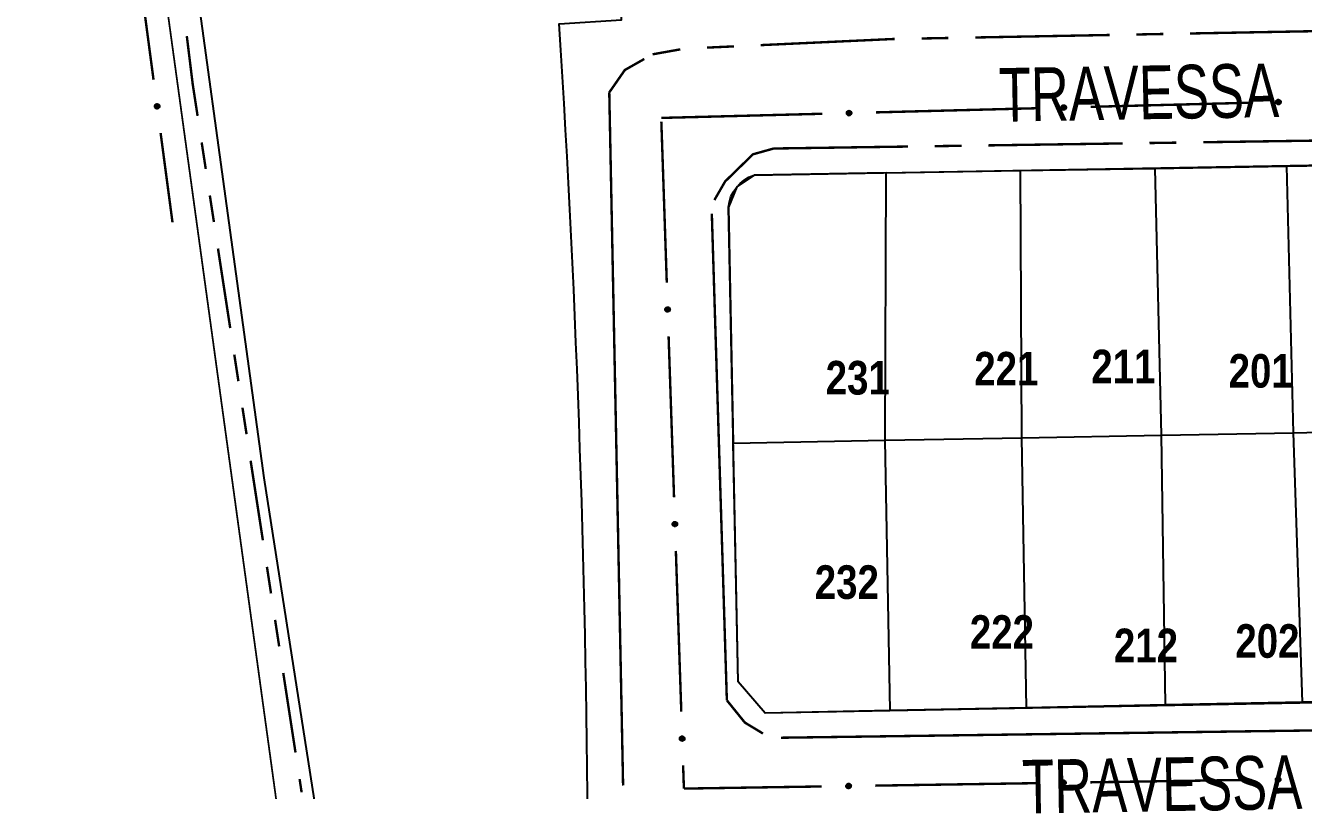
# Model space of a CAD drawing. Extents: x 204256 to 207861, y 4845615 to 4848347.
# Drawn here: x 204369.7 to 204464.9, y 4847338.3 to 4847395.3 of the extents above; entities that cross this region are included whole.
import ezdxf
from ezdxf.enums import TextEntityAlignment as Align

# ---------------------------------------------------------------- set-up
doc = ezdxf.new("R2010")
doc.units = 0
doc.header["$LTSCALE"] = 1.5
doc.header["$MEASUREMENT"] = 0
doc.linetypes.add('PHANTOMX2', pattern=[5, 2.5, -0.5, 0.5, -0.5, 0.5, -0.5])
for name, color, linetype in [('CD-MALHA-LOTES', 40, 'CONTINUOUS'), ('LM-LIM-SETOR-FISCAL', 7, 'CONTINUOUS'), ('RU-QUADRAS', 210, 'CONTINUOUS'), ('SV-EIXO-RUA-N-PAV', 6, 'CONTINUOUS'), ('SV-EIXO-RUA-PAV', 20, 'CONTINUOUS'), ('SV-RUA-NAO-PAV-S-GUIA-C-GUIA', 7, 'PHANTOMX2'), ('SV-RUA-PAVIM-S-GUIA-C-GUIA', 7, 'CONTINUOUS'), ('SV-TXT-RUA-N-PAV-S-GUIA-C-GUIA', 7, 'CONTINUOUS'), ('SV-TXT-RUA-PAV-S-GUIA-C-GUIA', 7, 'CONTINUOUS'), ('Th_NmrPort', 7, 'CONTINUOUS')]:
    doc.layers.add(name, color=color, linetype=linetype)
doc.styles.add('ARIAL', font='ARIAL.TTF')
doc.styles.get("Standard").update_dxf_attribs({"font": 'swisscbo.ttf'})
doc.linetypes.add('Limite', pattern='A,20,-3,[130,ltypeshp.shx,S=6.35,R=0,X=0,Y=0],-3,20', length=46)

msp = doc.modelspace()

# ---------------------------------------------------------------- linework, layer by layer
at = {"layer": 'CD-MALHA-LOTES', "linetype": 'Continuous', "flags": 128}
for points in [[(204453.83, 4847384.65), (204463.64, 4847384.82)], [(204463.64, 4847384.82), (204474.03, 4847384.99)], [(204464.15, 4847364.95), (204463.64, 4847384.82)], [(204433.8, 4847384.31), (204423.96, 4847384.14), (204422.67, 4847383.27), (204422.05, 4847381.75), (204422.41, 4847364.18)], [(204433.73, 4847364.39), (204433.8, 4847384.31)], [(204433.8, 4847384.31), (204443.8, 4847384.48)], [(204443.8, 4847384.48), (204453.83, 4847384.65)], [(204443.91, 4847364.58), (204443.8, 4847384.48)], [(204454.31, 4847364.77), (204453.83, 4847384.65)], [(204443.91, 4847364.58), (204454.31, 4847364.77)], [(204454.31, 4847364.77), (204464.15, 4847364.95)], [(204454.61, 4847344.67), (204454.31, 4847364.77)], [(204464.15, 4847364.95), (204474.15, 4847365.18)], [(204464.81, 4847344.88), (204464.15, 4847364.95)], [(204422.41, 4847364.18), (204433.73, 4847364.39)], [(204434.09, 4847344.24), (204424.78, 4847344.05), (204422.77, 4847346.38), (204422.41, 4847364.18)], [(204433.73, 4847364.39), (204443.91, 4847364.58)], [(204434.09, 4847344.24), (204433.73, 4847364.39)], [(204444.26, 4847344.45), (204443.91, 4847364.58)], [(204464.81, 4847344.88), (204454.61, 4847344.67)], [(204474.33, 4847345.08), (204464.81, 4847344.88)], [(204444.26, 4847344.45), (204434.09, 4847344.24)], [(204454.61, 4847344.67), (204444.26, 4847344.45)]]:
    msp.add_lwpolyline(points, dxfattribs=at)
at = {"layer": 'LM-LIM-SETOR-FISCAL', "linetype": 'Limite', "ltscale": 0.1, "const_width": 0.13, "flags": 128}
msp.add_lwpolyline([(204255.914, 4845774.539), (204446.841, 4845973.996), (204535.1, 4846039.96), (204560.769, 4846069.41), (204570.541, 4846097.536), (204632.4, 4846153.82), (204654.942, 4846153.053), (205078.23, 4846433.21), (204983.838, 4846565.041), (204273.38, 4846554.21), (204347.03, 4846594.12), (204378.324, 4846626.203), (204398.13, 4846660.67), (204526.98, 4846971.03), (204438.64, 4847114.191), (204402.079, 4847237.979), (204373.178, 4847447.789), (204373.2, 4847552.6), (204365.793, 4847552.498), (205446.22, 4847576.17), (205460.298, 4847496.97), (205556.136, 4847515.695), (205660.88, 4847539.89), (205654.63, 4847591.47), (205807.66, 4847598.84), (205876.299, 4847605.113), (205880.92, 4847594.37), (205947.956, 4847607.217), (205959.47, 4847609.16), (205968.56, 4847603.73), (205972.79, 4847599.34), (206017.95, 4847599.66), (206211.07, 4847610.99), (206253.35, 4847609.47), (206274.486, 4847604.212), (206283.85, 4847619.28), (206186.17, 4847750.07), (206524.96, 4848001.52), (206519.68, 4848013.26), (206960.49, 4848346.74), (206966.87, 4848336.83), (206987.16, 4848307.84), (207005.709, 4848281.994), (207017.4, 4848267.11), (206974.73, 4848235.13), (206955.477, 4848219.856), (206950.264, 4848216.069), (206955.577, 4848209.273), (206959.425, 4848202.768), (206982.672, 4848172.124), (206995.352, 4848155.217), (207005.919, 4848142.536), (207020.408, 4848120.816), (207031.948, 4848105.77), (207060.867, 4848065.398), (207066.499, 4848058.007), (207069.106, 4848053.329), (207069.26, 4848049.801), (207069.37, 4848045.04), (207075.041, 4848034.326), (207087.006, 4848019.054), (207090.772, 4848014.033), (207100.061, 4848001.48), (207111.589, 4847986.146), (207126.087, 4847965.901), (207130.374, 4847960.22), (207134.224, 4847955.661), (207145.031, 4847940.156), (207159.127, 4847921.361), (207169.471, 4847906.919), (207186.34, 4847883.83), (207193.03, 4847885.67), (207202.51, 4847892.47), (207242.67, 4847921.29), (207248.23, 4847915.4), (207260.72, 4847896.982), (207285.869, 4847860.831), (207310.76, 4847826.26), (207315.6, 4847819.35), (207328.91, 4847799.72), (207333.8, 4847793.43), (207340.01, 4847785.42), (207350.49, 4847771.92), (207365.1, 4847750.55), (207367.63, 4847745.51), (207368.81, 4847743.14), (207390.62, 4847713.26), (207400.057, 4847698.958), (207410.238, 4847685.383), (207427.79, 4847661.69), (207431.06, 4847656.73), (207440.44, 4847642.51), (207457.67, 4847619.01), (207463.75, 4847610.71), (207498.88, 4847562.81), (207506.17, 4847553.18), (207511.91, 4847545.61), (207531.847, 4847519.467), (207540.143, 4847507.778), (207556.357, 4847486.661), (207571.87, 4847465.34), (207564.832, 4847458.426), (207551.89, 4847445.71), (207534.74, 4847428.33), (207518.94, 4847409.14), (207499.113, 4847384.808), (207498.17, 4847383.65), (207496.47, 4847381.56), (207486.146, 4847368.882), (207482.26, 4847364.11), (207477.47, 4847358.01), (207465.6, 4847339.64), (207465.56, 4847339.567), (207453.37, 4847317.61), (207438.93, 4847286.56), (207430.8, 4847269.09), (207410.93, 4847225.64), (207406.21, 4847217.15), (207396.71, 4847200.13), (207391.02, 4847192.25), (207379.11, 4847175.75), (207360.52, 4847152.72), (207355.52, 4847146.52), (207336.47, 4847121.03), (207323.47, 4847103.64), (207318.061, 4847094.885), (207310.15, 4847082.08), (207305.19, 4847073.377), (207304.65, 4847072.43), (207303.791, 4847070.783), (207287.7, 4847039.93), (207271.61, 4847010.96), (207261.28, 4846991.91), (207237.73, 4846950.07), (207236, 4846947.01), (207246.02, 4846928.73), (207251.02, 4846918.92), (207261.83, 4846899.5), (207265.63, 4846893.3), (207284.85, 4846863.07), (207289.66, 4846855.66), (207307.47, 4846827.84), (207314.88, 4846816.63), (207320.062, 4846808.153), (207332.534, 4846791.249), (207339.109, 4846782.582), (207345.121, 4846773.865), (207348.759, 4846768.805), (207357.757, 4846756.361), (207363.082, 4846749.039), (207366.946, 4846743.726), (207375.37, 4846734.537), (207383.219, 4846728.41), (207384.701, 4846727.73), (207392.172, 4846724.301), (207394.897, 4846723.05), (207402.487, 4846720.73), (207417.514, 4846716.137), (207437.032, 4846709.558), (207455.892, 4846703.637), (207460.623, 4846701.799), (207464.398, 4846700.288), (207467.386, 4846699.093), (207481.112, 4846693.549), (207488.13, 4846690.917), (207492.954, 4846689.163), (207510.17, 4846679.843), (207529.468, 4846668.22), (207543.723, 4846659.447), (207561.487, 4846646.947), (207570.842, 4846639.976), (207577.045, 4846635.292), (207586.86, 4846628.1), (207606.115, 4846612.626), (207623.659, 4846599.687), (207639.449, 4846588.941), (207662.077, 4846572.67), (207671.272, 4846565.582), (207685.283, 4846561.614), (207697.236, 4846558.129), (207709.778, 4846554.652), (207731.228, 4846549.138), (207735.597, 4846547.907), (207745.02, 4846545.254), (207762.807, 4846541.243), (207775.649, 4846538.387), (207787.754, 4846535.539), (207783.774, 4846513.635), (207781.495, 4846502.368), (207779.565, 4846492.814), (207778.497, 4846479.996), (207783.125, 4846476.08), (207788.364, 4846474.339), (207788.711, 4846474.223), (207798.969, 4846471.451), (207842.08, 4846460.361), (207844.367, 4846459.928), (207847.209, 4846459.391), (207851.954, 4846457.871), (207854.603, 4846457.023), (207858.962, 4846455.964), (207860.742, 4846451.335), (207859.674, 4846437.094), (207856.826, 4846420.004), (207854.333, 4846403.626), (207846.528, 4846396.151), (207836.812, 4846356.395), (207833.208, 4846341.979), (207827.159, 4846317.882), (207806.604, 4846238.033), (207795.302, 4846194.291), (207792.57, 4846183.362), (207787.765, 4846165.385), (207754.012, 4846025.298), (207739.356, 4845960.997), (207739.206, 4845960.338), (207737.773, 4845953.312), (207733.276, 4845938.201), (207726.952, 4845910.135), (207722.999, 4845891.359), (207741.209, 4845886.652), (207760.552, 4845879.789), (207773.243, 4845875.332), (207781.185, 4845873.094), (207785.898, 4845871.767), (207797.77, 4845868.355), (207799.238, 4845867.933), (207814.837, 4845863.981), (207831.476, 4845857.742), (207850.715, 4845850.878), (207842.012, 4845830.094), (207833.575, 4845800.72), (207825.137, 4845777.907), (207814.825, 4845746.814), (207813.303, 4845742.297), (207812.545, 4845740.047), (207809.337, 4845729.53), (207804.2, 4845714.627), (207791.7, 4845677.752), (207783.496, 4845679.571), (207766.813, 4845685.021), (207754.425, 4845688.82), (207739.642, 4845691.298), (207722.134, 4845693.941), (207717.097, 4845694.684), (207690.082, 4845700.619), (207680.082, 4845702.891), (207670.029, 4845704.977), (207667.809, 4845700.164), (207660.99, 4845676.982), (207660.536, 4845673.8), (207657.386, 4845659.571), (207656.588, 4845656.528), (207655.946, 4845653.984), (207650.558, 4845639.594), (207647.273, 4845633.023), (207644.168, 4845622.846), (207641.37, 4845615.1), (207618.095, 4845615.397), (207601.335, 4845615.862), (207592.93, 4845615.82), (207543.69, 4845617.43), (207493.78, 4845618.83), (207471.283, 4845620.609), (207442.665, 4845621.382), (207409.051, 4845621.449), (207395.8, 4845621.64), (207345.61, 4845622.76), (207297.342, 4845623.66), (207294.87, 4845656.575), (207289.29, 4845728.514), (207262.542, 4845726.703), (207256.043, 4845726.924), (207223.169, 4845727.38), (207195.162, 4845729.665), (207135.606, 4845730.439), (207094.039, 4845731.926), (207071.522, 4845732.827), (207036.846, 4845734.178), (207004.872, 4845734.178), (206995.29, 4845734.453), (206955.409, 4845735.224), (205304.217, 4845806.54), (205065.886, 4845798.293), (204762.237, 4845774.021), (204255.914, 4845774.539)], close=True, dxfattribs=at)
at = {"layer": 'RU-QUADRAS', "color": 6, "linetype": 'Continuous'}
msp.add_lwpolyline([(204411.6, 4847332.04, 0.014789), (204409.44, 4847395.43), (204414.08, 4847395.73), (204412.88, 4847415.76), (204403.05, 4847415.37), (204402.99, 4847435.61), (204399.69, 4847435.53), (204398.31, 4847486.54), (204376.29, 4847486.06, 0.016281), (204376.19, 4847456.11, 0.022607), (204379.7, 4847417.9), (204387.44, 4847361.59), (204397.67, 4847296.07)], format="xyb", dxfattribs=at)
msp.add_lwpolyline([(204422.05, 4847381.75, -0.30395), (204423.96, 4847384.14), (204541.03, 4847386.25, -0.160796), (204543.44, 4847384.4), (204544.45, 4847348.99, -0.271252), (204541.61, 4847346.23), (204424.78, 4847344.05), (204422.77, 4847346.38)], format="xyb", close=True, dxfattribs=at)
at = {"layer": 'SV-EIXO-RUA-N-PAV', "const_width": 0.18}
for points in [[(204377.638, 4847403.149), (204379.218, 4847391.254)], [(204449.029, 4847389.235), (204461.025, 4847389.544)], [(204417.04, 4847388.41), (204429.036, 4847388.719)], [(204433.035, 4847388.822), (204445.031, 4847389.132)], [(204379.745, 4847387.289), (204380.536, 4847381.341)], [(204380.536, 4847381.341), (204380.63, 4847380.63)]]:
    msp.add_lwpolyline(points, dxfattribs=at)
at = {"layer": 'SV-EIXO-RUA-N-PAV'}
for points in [[(204379.572, 4847389.428), (204379.611, 4847389.399), (204379.639, 4847389.366), (204379.654, 4847389.332), (204379.66, 4847389.298), (204379.661, 4847389.263), (204379.655, 4847389.227), (204379.64, 4847389.189), (204379.611, 4847389.149), (204379.575, 4847389.123), (204379.542, 4847389.106), (204379.507, 4847389.098), (204379.473, 4847389.097), (204379.436, 4847389.105), (204379.397, 4847389.121), (204379.358, 4847389.151), (204379.331, 4847389.183), (204379.317, 4847389.217), (204379.31, 4847389.252), (204379.308, 4847389.288), (204379.315, 4847389.323), (204379.331, 4847389.362), (204379.361, 4847389.4), (204379.393, 4847389.428), (204379.427, 4847389.442), (204379.461, 4847389.449), (204379.497, 4847389.451), (204379.533, 4847389.446), (204379.572, 4847389.428)], [(204462.878, 4847389.702), (204462.911, 4847389.738), (204462.947, 4847389.762), (204462.983, 4847389.774), (204463.017, 4847389.776), (204463.052, 4847389.774), (204463.087, 4847389.764), (204463.124, 4847389.744), (204463.16, 4847389.711), (204463.182, 4847389.673), (204463.196, 4847389.639), (204463.2, 4847389.603), (204463.197, 4847389.569), (204463.186, 4847389.533), (204463.166, 4847389.496), (204463.132, 4847389.46), (204463.096, 4847389.437), (204463.061, 4847389.427), (204463.026, 4847389.423), (204462.99, 4847389.425), (204462.955, 4847389.435), (204462.918, 4847389.455), (204462.884, 4847389.49), (204462.86, 4847389.525), (204462.849, 4847389.559), (204462.846, 4847389.595), (204462.848, 4847389.63), (204462.856, 4847389.666), (204462.878, 4847389.702)], [(204430.889, 4847388.877), (204430.922, 4847388.913), (204430.958, 4847388.937), (204430.994, 4847388.949), (204431.028, 4847388.951), (204431.063, 4847388.949), (204431.098, 4847388.939), (204431.135, 4847388.919), (204431.171, 4847388.886), (204431.193, 4847388.848), (204431.206, 4847388.814), (204431.21, 4847388.778), (204431.208, 4847388.744), (204431.196, 4847388.708), (204431.176, 4847388.671), (204431.142, 4847388.635), (204431.107, 4847388.612), (204431.072, 4847388.602), (204431.036, 4847388.598), (204431, 4847388.6), (204430.966, 4847388.61), (204430.929, 4847388.631), (204430.894, 4847388.665), (204430.871, 4847388.7), (204430.86, 4847388.734), (204430.857, 4847388.77), (204430.858, 4847388.805), (204430.867, 4847388.841), (204430.889, 4847388.877)], [(204446.884, 4847389.29), (204446.917, 4847389.326), (204446.953, 4847389.35), (204446.988, 4847389.361), (204447.022, 4847389.363), (204447.058, 4847389.361), (204447.093, 4847389.351), (204447.129, 4847389.332), (204447.166, 4847389.299), (204447.188, 4847389.261), (204447.201, 4847389.226), (204447.205, 4847389.191), (204447.203, 4847389.156), (204447.191, 4847389.12), (204447.171, 4847389.084), (204447.137, 4847389.048), (204447.102, 4847389.025), (204447.067, 4847389.014), (204447.031, 4847389.01), (204446.995, 4847389.013), (204446.961, 4847389.023), (204446.924, 4847389.043), (204446.889, 4847389.077), (204446.865, 4847389.112), (204446.855, 4847389.147), (204446.852, 4847389.182), (204446.853, 4847389.217), (204446.861, 4847389.253), (204446.884, 4847389.29)]]:
    msp.add_lwpolyline(points, close=True, dxfattribs=at)
for points in [[(204379.427, 4847389.442), (204379.507, 4847389.098)], [(204379.444, 4847389.443), (204379.522, 4847389.103)], [(204379.461, 4847389.449), (204379.542, 4847389.106)], [(204379.481, 4847389.446), (204379.56, 4847389.12)], [(204379.497, 4847389.451), (204379.575, 4847389.123)], [(204379.515, 4847389.444), (204379.593, 4847389.14)], [(204379.533, 4847389.446), (204379.611, 4847389.149)], [(204462.846, 4847389.595), (204463.196, 4847389.639)], [(204462.848, 4847389.63), (204463.182, 4847389.673)], [(204462.849, 4847389.559), (204463.2, 4847389.603)], [(204462.85, 4847389.577), (204463.196, 4847389.618)], [(204462.851, 4847389.613), (204463.184, 4847389.657)], [(204462.856, 4847389.666), (204463.16, 4847389.711)], [(204462.857, 4847389.648), (204463.167, 4847389.693)], [(204462.858, 4847389.541), (204463.195, 4847389.585)], [(204462.86, 4847389.525), (204463.197, 4847389.569)], [(204462.868, 4847389.682), (204463.139, 4847389.726)], [(204462.874, 4847389.506), (204463.187, 4847389.55)], [(204462.878, 4847389.702), (204463.124, 4847389.744)], [(204462.884, 4847389.49), (204463.186, 4847389.533)], [(204462.897, 4847389.721), (204463.098, 4847389.754)], [(204462.905, 4847389.474), (204463.173, 4847389.514)], [(204462.911, 4847389.738), (204463.087, 4847389.764)], [(204462.918, 4847389.455), (204463.166, 4847389.496)], [(204462.932, 4847389.752), (204463.061, 4847389.768)], [(204462.942, 4847389.448), (204463.141, 4847389.478)], [(204462.947, 4847389.762), (204463.052, 4847389.774)], [(204462.955, 4847389.435), (204463.132, 4847389.46)], [(204462.977, 4847389.431), (204463.108, 4847389.448)], [(204462.99, 4847389.425), (204463.096, 4847389.437)], [(204379.308, 4847389.288), (204379.331, 4847389.183)], [(204379.313, 4847389.301), (204379.343, 4847389.173)], [(204379.315, 4847389.323), (204379.358, 4847389.151)], [(204379.326, 4847389.338), (204379.376, 4847389.143)], [(204379.331, 4847389.362), (204379.397, 4847389.121)], [(204379.348, 4847389.378), (204379.416, 4847389.116)], [(204379.361, 4847389.4), (204379.436, 4847389.105)], [(204379.377, 4847389.412), (204379.453, 4847389.105)], [(204379.393, 4847389.428), (204379.473, 4847389.097)], [(204379.41, 4847389.431), (204379.489, 4847389.101)], [(204379.551, 4847389.436), (204379.623, 4847389.172)], [(204379.572, 4847389.428), (204379.64, 4847389.189)], [(204379.593, 4847389.412), (204379.646, 4847389.215)], [(204379.611, 4847389.399), (204379.655, 4847389.227)], [(204379.627, 4847389.38), (204379.656, 4847389.253)], [(204379.639, 4847389.366), (204379.661, 4847389.263)], [(204430.857, 4847388.77), (204431.206, 4847388.814)], [(204430.858, 4847388.805), (204431.193, 4847388.848)], [(204430.86, 4847388.734), (204431.21, 4847388.778)], [(204430.861, 4847388.788), (204431.195, 4847388.833)], [(204430.861, 4847388.752), (204431.207, 4847388.793)], [(204430.867, 4847388.841), (204431.171, 4847388.886)], [(204430.867, 4847388.823), (204431.177, 4847388.868)], [(204430.869, 4847388.716), (204431.206, 4847388.76)], [(204430.871, 4847388.7), (204431.208, 4847388.744)], [(204430.879, 4847388.857), (204431.149, 4847388.901)], [(204430.885, 4847388.681), (204431.197, 4847388.725)], [(204430.889, 4847388.877), (204431.135, 4847388.919)], [(204430.894, 4847388.665), (204431.196, 4847388.708)], [(204430.908, 4847388.896), (204431.109, 4847388.929)], [(204430.915, 4847388.649), (204431.183, 4847388.689)], [(204430.922, 4847388.913), (204431.098, 4847388.939)], [(204430.929, 4847388.631), (204431.176, 4847388.671)], [(204430.942, 4847388.927), (204431.072, 4847388.943)], [(204430.953, 4847388.623), (204431.152, 4847388.653)], [(204430.958, 4847388.937), (204431.063, 4847388.949)], [(204430.966, 4847388.61), (204431.142, 4847388.635)], [(204430.988, 4847388.606), (204431.118, 4847388.623)], [(204431, 4847388.6), (204431.107, 4847388.612)], [(204446.852, 4847389.182), (204447.201, 4847389.226)], [(204446.853, 4847389.217), (204447.188, 4847389.261)], [(204446.855, 4847389.147), (204447.205, 4847389.191)], [(204446.856, 4847389.201), (204447.189, 4847389.245)], [(204446.856, 4847389.164), (204447.201, 4847389.206)], [(204446.861, 4847389.253), (204447.166, 4847389.299)], [(204446.862, 4847389.235), (204447.172, 4847389.28)], [(204446.863, 4847389.129), (204447.201, 4847389.173)], [(204446.865, 4847389.112), (204447.203, 4847389.156)], [(204446.873, 4847389.27), (204447.144, 4847389.313)], [(204446.879, 4847389.094), (204447.192, 4847389.137)], [(204446.884, 4847389.29), (204447.129, 4847389.332)], [(204446.889, 4847389.077), (204447.191, 4847389.12)], [(204446.902, 4847389.309), (204447.104, 4847389.341)], [(204446.91, 4847389.062), (204447.178, 4847389.101)], [(204446.917, 4847389.326), (204447.093, 4847389.351)], [(204446.924, 4847389.043), (204447.171, 4847389.084)], [(204446.937, 4847389.339), (204447.066, 4847389.355)], [(204446.948, 4847389.035), (204447.146, 4847389.065)], [(204446.953, 4847389.35), (204447.058, 4847389.361)], [(204446.961, 4847389.023), (204447.137, 4847389.048)], [(204446.982, 4847389.019), (204447.113, 4847389.036)], [(204446.995, 4847389.013), (204447.102, 4847389.025)]]:
    msp.add_lwpolyline(points, dxfattribs=at)
at = {"layer": 'SV-EIXO-RUA-PAV', "const_width": 0.18}
for points in [[(204417.455, 4847376.135), (204417.05, 4847388.128)], [(204417.996, 4847360.144), (204417.59, 4847372.137)], [(204418.536, 4847344.153), (204418.131, 4847356.146)], [(204418.73, 4847338.43), (204418.672, 4847340.155)], [(204460.999, 4847339.082), (204449, 4847338.897)], [(204419.004, 4847338.434), (204418.73, 4847338.43)], [(204429.003, 4847338.589), (204419.004, 4847338.434)], [(204445.001, 4847338.835), (204433.002, 4847338.65)]]:
    msp.add_lwpolyline(points, dxfattribs=at)
at = {"layer": 'SV-EIXO-RUA-PAV'}
for points in [[(204417.417, 4847373.989), (204417.381, 4847374.021), (204417.357, 4847374.057), (204417.345, 4847374.093), (204417.343, 4847374.127), (204417.345, 4847374.162), (204417.354, 4847374.197), (204417.373, 4847374.234), (204417.406, 4847374.27), (204417.444, 4847374.293), (204417.479, 4847374.306), (204417.514, 4847374.311), (204417.548, 4847374.309), (204417.584, 4847374.297), (204417.621, 4847374.278), (204417.657, 4847374.244), (204417.681, 4847374.209), (204417.691, 4847374.174), (204417.696, 4847374.138), (204417.693, 4847374.102), (204417.684, 4847374.068), (204417.664, 4847374.031), (204417.63, 4847373.996), (204417.595, 4847373.972), (204417.561, 4847373.961), (204417.525, 4847373.957), (204417.49, 4847373.959), (204417.454, 4847373.967), (204417.417, 4847373.989)], [(204417.958, 4847357.998), (204417.922, 4847358.031), (204417.898, 4847358.066), (204417.886, 4847358.102), (204417.884, 4847358.136), (204417.885, 4847358.171), (204417.895, 4847358.206), (204417.914, 4847358.243), (204417.947, 4847358.28), (204417.985, 4847358.302), (204418.019, 4847358.316), (204418.055, 4847358.32), (204418.089, 4847358.318), (204418.125, 4847358.307), (204418.162, 4847358.287), (204418.198, 4847358.253), (204418.222, 4847358.218), (204418.232, 4847358.183), (204418.236, 4847358.147), (204418.234, 4847358.111), (204418.225, 4847358.077), (204418.205, 4847358.04), (204418.171, 4847358.005), (204418.136, 4847357.981), (204418.101, 4847357.97), (204418.066, 4847357.967), (204418.031, 4847357.968), (204417.995, 4847357.976), (204417.958, 4847357.998)], [(204418.499, 4847342.007), (204418.463, 4847342.04), (204418.438, 4847342.075), (204418.427, 4847342.111), (204418.424, 4847342.145), (204418.426, 4847342.18), (204418.436, 4847342.216), (204418.455, 4847342.252), (204418.487, 4847342.289), (204418.526, 4847342.311), (204418.56, 4847342.325), (204418.595, 4847342.329), (204418.63, 4847342.327), (204418.666, 4847342.316), (204418.703, 4847342.296), (204418.739, 4847342.262), (204418.762, 4847342.227), (204418.773, 4847342.192), (204418.777, 4847342.157), (204418.775, 4847342.121), (204418.765, 4847342.086), (204418.745, 4847342.049), (204418.711, 4847342.014), (204418.677, 4847341.99), (204418.642, 4847341.979), (204418.607, 4847341.976), (204418.572, 4847341.977), (204418.536, 4847341.985), (204418.499, 4847342.007)], [(204447.146, 4847338.758), (204447.112, 4847338.723), (204447.076, 4847338.699), (204447.04, 4847338.688), (204447.006, 4847338.686), (204446.971, 4847338.689), (204446.936, 4847338.699), (204446.9, 4847338.719), (204446.864, 4847338.752), (204446.842, 4847338.791), (204446.829, 4847338.825), (204446.825, 4847338.861), (204446.828, 4847338.895), (204446.84, 4847338.931), (204446.86, 4847338.968), (204446.895, 4847339.003), (204446.93, 4847339.026), (204446.965, 4847339.036), (204447.001, 4847339.039), (204447.037, 4847339.037), (204447.071, 4847339.026), (204447.108, 4847339.006), (204447.143, 4847338.971), (204447.166, 4847338.936), (204447.176, 4847338.901), (204447.179, 4847338.866), (204447.177, 4847338.831), (204447.168, 4847338.795), (204447.146, 4847338.758)], [(204463.144, 4847339.005), (204463.11, 4847338.97), (204463.074, 4847338.946), (204463.038, 4847338.935), (204463.004, 4847338.933), (204462.969, 4847338.936), (204462.934, 4847338.946), (204462.898, 4847338.966), (204462.862, 4847338.999), (204462.84, 4847339.038), (204462.827, 4847339.072), (204462.823, 4847339.108), (204462.826, 4847339.142), (204462.838, 4847339.178), (204462.859, 4847339.215), (204462.893, 4847339.25), (204462.929, 4847339.273), (204462.963, 4847339.283), (204462.999, 4847339.286), (204463.035, 4847339.283), (204463.069, 4847339.273), (204463.106, 4847339.253), (204463.141, 4847339.218), (204463.164, 4847339.183), (204463.174, 4847339.148), (204463.177, 4847339.113), (204463.175, 4847339.077), (204463.166, 4847339.042), (204463.144, 4847339.005)], [(204431.148, 4847338.512), (204431.114, 4847338.476), (204431.078, 4847338.452), (204431.042, 4847338.441), (204431.008, 4847338.44), (204430.973, 4847338.442), (204430.938, 4847338.452), (204430.902, 4847338.472), (204430.866, 4847338.505), (204430.844, 4847338.544), (204430.831, 4847338.578), (204430.827, 4847338.614), (204430.83, 4847338.648), (204430.842, 4847338.684), (204430.862, 4847338.721), (204430.897, 4847338.756), (204430.932, 4847338.779), (204430.967, 4847338.789), (204431.003, 4847338.792), (204431.039, 4847338.79), (204431.073, 4847338.779), (204431.11, 4847338.759), (204431.144, 4847338.724), (204431.168, 4847338.689), (204431.178, 4847338.654), (204431.181, 4847338.619), (204431.179, 4847338.584), (204431.17, 4847338.548), (204431.148, 4847338.512)]]:
    msp.add_lwpolyline(points, close=True, dxfattribs=at)
for points in [[(204417.399, 4847374.007), (204417.364, 4847374.208)], [(204417.417, 4847373.989), (204417.373, 4847374.234)], [(204417.438, 4847373.979), (204417.392, 4847374.249)], [(204417.454, 4847373.967), (204417.406, 4847374.27)], [(204417.472, 4847373.967), (204417.425, 4847374.277)], [(204417.49, 4847373.959), (204417.444, 4847374.293)], [(204417.507, 4847373.962), (204417.46, 4847374.295)], [(204417.525, 4847373.957), (204417.479, 4847374.306)], [(204417.543, 4847373.962), (204417.499, 4847374.307)], [(204417.561, 4847373.961), (204417.514, 4847374.311)], [(204417.579, 4847373.97), (204417.532, 4847374.307)], [(204417.595, 4847373.972), (204417.548, 4847374.309)], [(204417.614, 4847373.986), (204417.568, 4847374.298)], [(204417.63, 4847373.996), (204417.584, 4847374.297)], [(204417.645, 4847374.017), (204417.603, 4847374.285)], [(204417.664, 4847374.031), (204417.621, 4847374.278)], [(204417.671, 4847374.055), (204417.64, 4847374.253)], [(204417.684, 4847374.068), (204417.657, 4847374.244)], [(204417.688, 4847374.089), (204417.67, 4847374.22)], [(204417.693, 4847374.102), (204417.681, 4847374.209)], [(204417.357, 4847374.057), (204417.345, 4847374.162)], [(204417.367, 4847374.042), (204417.351, 4847374.171)], [(204417.381, 4847374.021), (204417.354, 4847374.197)], [(204417.898, 4847358.066), (204417.885, 4847358.171)], [(204417.908, 4847358.051), (204417.891, 4847358.18)], [(204417.922, 4847358.031), (204417.895, 4847358.206)], [(204417.939, 4847358.016), (204417.905, 4847358.217)], [(204417.958, 4847357.998), (204417.914, 4847358.243)], [(204417.978, 4847357.988), (204417.932, 4847358.258)], [(204417.995, 4847357.976), (204417.947, 4847358.28)], [(204418.013, 4847357.977), (204417.966, 4847358.286)], [(204418.031, 4847357.968), (204417.985, 4847358.302)], [(204418.047, 4847357.971), (204418, 4847358.304)], [(204418.066, 4847357.967), (204418.019, 4847358.316)], [(204418.084, 4847357.971), (204418.04, 4847358.316)], [(204418.101, 4847357.97), (204418.055, 4847358.32)], [(204418.119, 4847357.979), (204418.072, 4847358.316)], [(204418.136, 4847357.981), (204418.089, 4847358.318)], [(204418.154, 4847357.995), (204418.108, 4847358.307)], [(204418.171, 4847358.005), (204418.125, 4847358.307)], [(204418.186, 4847358.026), (204418.144, 4847358.294)], [(204418.205, 4847358.04), (204418.162, 4847358.287)], [(204418.212, 4847358.064), (204418.181, 4847358.262)], [(204418.225, 4847358.077), (204418.198, 4847358.253)], [(204418.229, 4847358.099), (204418.211, 4847358.229)], [(204418.234, 4847358.111), (204418.222, 4847358.218)], [(204418.438, 4847342.075), (204418.426, 4847342.18)], [(204418.449, 4847342.06), (204418.432, 4847342.189)], [(204418.463, 4847342.04), (204418.436, 4847342.216)], [(204418.48, 4847342.026), (204418.446, 4847342.226)], [(204418.499, 4847342.007), (204418.455, 4847342.252)], [(204418.519, 4847341.997), (204418.473, 4847342.267)], [(204418.536, 4847341.985), (204418.487, 4847342.289)], [(204418.554, 4847341.986), (204418.506, 4847342.295)], [(204418.572, 4847341.977), (204418.526, 4847342.311)], [(204418.588, 4847341.98), (204418.541, 4847342.313)], [(204418.607, 4847341.976), (204418.56, 4847342.325)], [(204418.625, 4847341.98), (204418.58, 4847342.325)], [(204418.642, 4847341.979), (204418.595, 4847342.329)], [(204418.66, 4847341.988), (204418.613, 4847342.325)], [(204418.677, 4847341.99), (204418.63, 4847342.327)], [(204418.695, 4847342.004), (204418.649, 4847342.317)], [(204418.711, 4847342.014), (204418.666, 4847342.316)], [(204418.727, 4847342.035), (204418.685, 4847342.303)], [(204418.745, 4847342.049), (204418.703, 4847342.296)], [(204418.753, 4847342.073), (204418.721, 4847342.271)], [(204418.765, 4847342.086), (204418.739, 4847342.262)], [(204418.769, 4847342.108), (204418.751, 4847342.238)], [(204418.775, 4847342.121), (204418.762, 4847342.227)], [(204447.121, 4847338.987), (204446.853, 4847338.95)], [(204447.108, 4847339.006), (204446.86, 4847338.968)], [(204447.084, 4847339.013), (204446.885, 4847338.986)], [(204447.071, 4847339.026), (204446.895, 4847339.003)], [(204447.05, 4847339.031), (204446.919, 4847339.015)], [(204447.037, 4847339.037), (204446.93, 4847339.026)], [(204463.174, 4847339.148), (204462.823, 4847339.108)], [(204463.164, 4847339.183), (204462.826, 4847339.142)], [(204463.173, 4847339.131), (204462.827, 4847339.093)], [(204463.177, 4847339.113), (204462.827, 4847339.072)], [(204463.166, 4847339.166), (204462.828, 4847339.125)], [(204463.15, 4847339.201), (204462.837, 4847339.161)], [(204463.141, 4847339.218), (204462.838, 4847339.178)], [(204463.172, 4847339.094), (204462.839, 4847339.053)], [(204463.175, 4847339.077), (204462.84, 4847339.038)], [(204463.12, 4847339.234), (204462.851, 4847339.197)], [(204463.166, 4847339.06), (204462.855, 4847339.018)], [(204463.106, 4847339.253), (204462.859, 4847339.215)], [(204463.166, 4847339.042), (204462.862, 4847338.999)], [(204463.154, 4847339.025), (204462.883, 4847338.984)], [(204463.082, 4847339.26), (204462.884, 4847339.233)], [(204463.069, 4847339.273), (204462.893, 4847339.25)], [(204463.144, 4847339.005), (204462.898, 4847338.966)], [(204463.048, 4847339.278), (204462.917, 4847339.262)], [(204463.125, 4847338.987), (204462.923, 4847338.956)], [(204463.035, 4847339.283), (204462.929, 4847339.273)], [(204431.178, 4847338.654), (204430.827, 4847338.614)], [(204431.168, 4847338.689), (204430.83, 4847338.648)], [(204431.177, 4847338.637), (204430.831, 4847338.599)], [(204431.181, 4847338.619), (204430.831, 4847338.578)], [(204431.169, 4847338.672), (204430.832, 4847338.632)], [(204431.154, 4847338.708), (204430.841, 4847338.667)], [(204431.144, 4847338.724), (204430.842, 4847338.684)], [(204431.176, 4847338.6), (204430.842, 4847338.559)], [(204431.179, 4847338.584), (204430.844, 4847338.544)], [(204431.123, 4847338.74), (204430.855, 4847338.703)], [(204431.17, 4847338.566), (204430.859, 4847338.524)], [(204431.11, 4847338.759), (204430.862, 4847338.721)], [(204431.17, 4847338.548), (204430.866, 4847338.505)], [(204431.086, 4847338.767), (204430.887, 4847338.739)], [(204431.158, 4847338.532), (204430.887, 4847338.491)], [(204431.073, 4847338.779), (204430.897, 4847338.756)], [(204431.148, 4847338.512), (204430.902, 4847338.472)], [(204431.052, 4847338.784), (204430.921, 4847338.768)], [(204431.129, 4847338.493), (204430.927, 4847338.463)], [(204431.039, 4847338.79), (204430.932, 4847338.779)], [(204431.114, 4847338.476), (204430.938, 4847338.452)], [(204431.094, 4847338.462), (204430.964, 4847338.448)], [(204431.078, 4847338.452), (204430.973, 4847338.442)], [(204447.176, 4847338.901), (204446.825, 4847338.861)], [(204447.166, 4847338.936), (204446.828, 4847338.895)], [(204447.175, 4847338.884), (204446.829, 4847338.846)], [(204447.179, 4847338.866), (204446.829, 4847338.825)], [(204447.168, 4847338.919), (204446.83, 4847338.879)], [(204447.152, 4847338.954), (204446.839, 4847338.914)], [(204447.143, 4847338.971), (204446.84, 4847338.931)], [(204447.174, 4847338.847), (204446.84, 4847338.806)], [(204447.177, 4847338.831), (204446.842, 4847338.791)], [(204447.168, 4847338.813), (204446.857, 4847338.771)], [(204447.168, 4847338.795), (204446.864, 4847338.752)], [(204447.156, 4847338.779), (204446.885, 4847338.737)], [(204447.146, 4847338.758), (204446.9, 4847338.719)], [(204447.127, 4847338.74), (204446.925, 4847338.709)], [(204447.112, 4847338.723), (204446.936, 4847338.699)], [(204447.092, 4847338.709), (204446.962, 4847338.695)], [(204447.076, 4847338.699), (204446.971, 4847338.689)], [(204463.11, 4847338.97), (204462.934, 4847338.946)], [(204463.09, 4847338.956), (204462.96, 4847338.942)], [(204463.074, 4847338.946), (204462.969, 4847338.936)]]:
    msp.add_lwpolyline(points, dxfattribs=at)
at = {"layer": 'SV-RUA-NAO-PAV-S-GUIA-C-GUIA', "const_width": 0.18}
for points in [[(204382.14, 4847390.9), (204381.697, 4847394.506)], [(204434.31, 4847394.29), (204424.452, 4847393.834)], [(204434.442, 4847394.292), (204434.31, 4847394.29)], [(204438.441, 4847394.367), (204436.441, 4847394.33)], [(204450.439, 4847394.59), (204440.441, 4847394.404)], [(204454.438, 4847394.665), (204452.438, 4847394.627)], [(204466.436, 4847394.888), (204456.438, 4847394.702)], [(204416.494, 4847393.167), (204416.4, 4847393.15)], [(204418.463, 4847393.519), (204416.494, 4847393.167)], [(204422.454, 4847393.741), (204420.456, 4847393.649)], [(204382.196, 4847390.537), (204382.14, 4847390.9)], [(204382.5, 4847388.56), (204382.196, 4847390.537)], [(204383.108, 4847384.607), (204382.804, 4847386.583)], [(204441.418, 4847386.363), (204451.417, 4847386.509)], [(204453.417, 4847386.538), (204455.417, 4847386.567)], [(204457.417, 4847386.597), (204467.416, 4847386.742)], [(204425.42, 4847386.13), (204435.419, 4847386.276)], [(204437.419, 4847386.305), (204439.419, 4847386.334)], [(204383.716, 4847380.653), (204383.412, 4847382.63)], [(204384.931, 4847372.746), (204384.019, 4847378.676)], [(204385.539, 4847368.792), (204385.235, 4847370.769)], [(204386.147, 4847364.839), (204385.843, 4847366.816)], [(204387.363, 4847356.932), (204386.451, 4847362.862)], [(204387.971, 4847352.978), (204387.667, 4847354.955)], [(204388.579, 4847349.025), (204388.275, 4847351.002)], [(204389.794, 4847341.118), (204388.883, 4847347.048)], [(204390.1, 4847339.13), (204390.098, 4847339.141)], [(204390.25, 4847338.152), (204390.1, 4847339.13)]]:
    msp.add_lwpolyline(points, dxfattribs=at)
at = {"layer": 'SV-RUA-PAVIM-S-GUIA-C-GUIA', "const_width": 0.18}
for points in [[(204413.17, 4847390.31), (204414.33, 4847391.98), (204415.781, 4847392.803)], [(204414.2, 4847338.66), (204413.17, 4847390.31)], [(204425.42, 4847386.13), (204423.875, 4847385.698), (204421.8, 4847383.673), (204421.001, 4847382.288)], [(204420.81, 4847381.28), (204421.93, 4847345.01)], [(204421.93, 4847345.01), (204423.27, 4847343.35), (204424.62, 4847342.533)], [(204425.97, 4847342.22), (204470.48, 4847342.83)]]:
    msp.add_lwpolyline(points, dxfattribs=at)

# ---------------------------------------------------------------- texts
at = {"layer": 'SV-TXT-RUA-N-PAV-S-GUIA-C-GUIA', "style": 'ARIAL', "width": 0.7}
msp.add_text('TRAVESSA', height=4, rotation=1, dxfattribs=at).set_placement((204442.23, 4847388.12))
at = {"layer": 'SV-TXT-RUA-PAV-S-GUIA-C-GUIA', "style": 'ARIAL', "width": 0.7}
msp.add_text('TRAVESSA', height=4, rotation=1, dxfattribs=at).set_placement((204443.96, 4847336.56))
at = {"layer": 'Th_NmrPort', "color": 1}
for s, p in [('221', (204440.363, 4847369.719)), ('211', (204449.083, 4847369.889)), ('201', (204459.313, 4847369.559)), ('231', (204429.293, 4847369.049)), ('232', (204428.479, 4847353.819)), ('222', (204440.033, 4847350.099)), ('202', (204459.813, 4847349.429)), ('212', (204450.763, 4847349.099))]:
    msp.add_text(s, height=2.5, dxfattribs=at).set_placement(p, align=Align.MIDDLE_LEFT)

doc.saveas('drawing.dxf')
